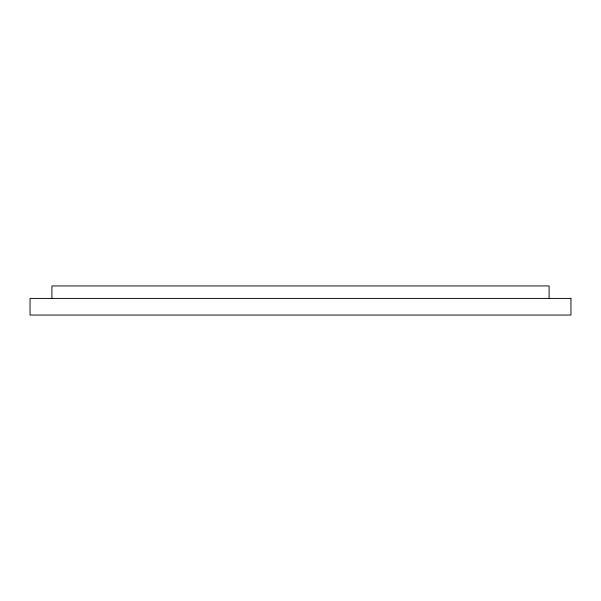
<?xml version="1.0" encoding="UTF-8"?>
<svg xmlns="http://www.w3.org/2000/svg" width="601" height="601" viewBox="0 0 601 601"><rect width="100%" height="100%" fill="white"/><g stroke="black" fill="none" stroke-linecap="round" stroke-linejoin="round"><path stroke-width="0.9" d="M549.104 298.419L549.104 285.941L51.896 285.941L51.896 298.419M570.95 298.419L30.05 298.419L30.05 315.059L570.95 315.059L570.95 298.419"/></g></svg>
